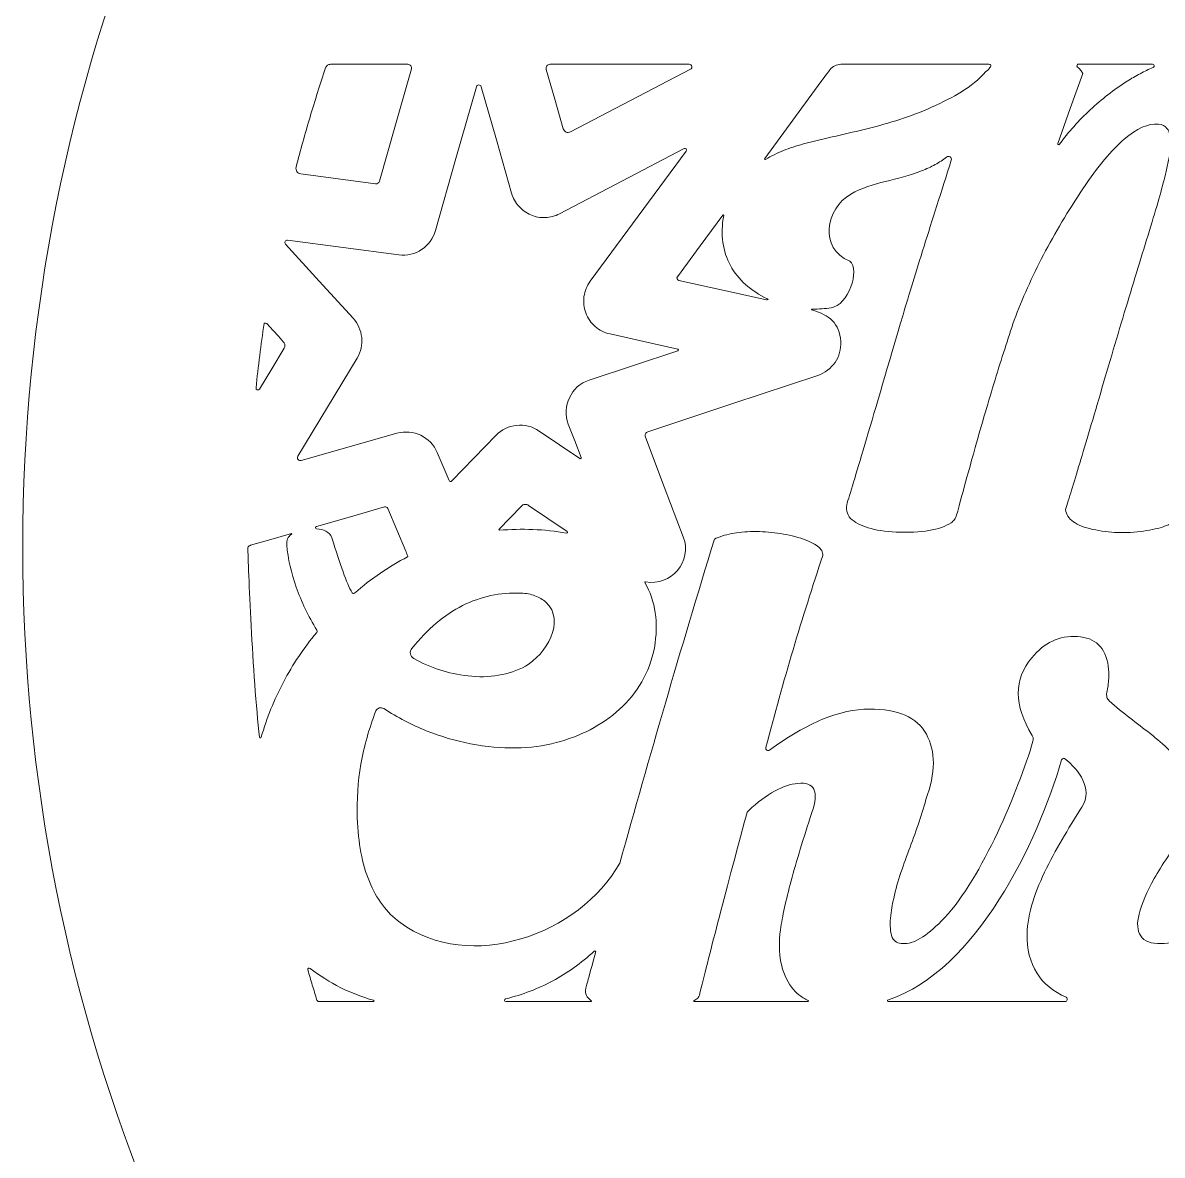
# Model space of a CAD drawing. Header units: inches. Extents: x -5.6 to 2.8, y 2.8 to 12.8.
# Drawn here: x -5.607 to -2.852, y 5.516 to 8.255 of the extents above; entities that cross this region are included whole.
import ezdxf

# ---------------------------------------------------------------- set-up
doc = ezdxf.new("R2010")
doc.units = ezdxf.units.IN
doc.header["$MEASUREMENT"] = 0
doc.layers.add('_U+0421_U+043B_U+043E_U+0439 1', color=7, linetype='Continuous')

# ---------------------------------------------------------------- blocks, each defined once
blk = doc.blocks.new('block 2')
at = {"layer": '_U+0421_U+043B_U+043E_U+0439 1', "lineweight": 0}
for points, knots in [([(1.5941, 9.964), (1.2968, 10.2604), (0.9631, 10.5072), (0.6029, 10.7002), (0.2427, 10.8931), (-0.1439, 11.0322), (-0.547, 11.1131), (-0.5532, 11.1144), (-0.5585, 11.1177), (-0.5623, 11.1223), (-0.5661, 11.1269), (-0.5683, 11.1327), (-0.5683, 11.1391), (-0.5683, 11.1391), (-0.5683, 11.3098), (-0.5683, 11.3098), (-0.5683, 11.3098), (-0.5683, 11.4805), (-0.5683, 11.4805), (-0.5683, 11.5174), (-0.5844, 11.5516), (-0.612, 11.5801), (-0.6396, 11.6087), (-0.6785, 11.6314), (-0.7243, 11.6454), (-0.7317, 11.6476), (-0.7372, 11.653), (-0.74, 11.6594), (-0.7428, 11.6658), (-0.7428, 11.6734), (-0.739, 11.6801), (-0.7097, 11.7331), (-0.6868, 11.79), (-0.6713, 11.8499), (-0.6557, 11.9098), (-0.6474, 11.9726), (-0.6474, 12.0374), (-0.6474, 12.1394), (-0.668, 12.2368), (-0.7054, 12.3255), (-0.7428, 12.4141), (-0.797, 12.4939), (-0.8641, 12.5608), (-0.9316, 12.6276), (-1.0116, 12.6818), (-1.1004, 12.7194), (-1.1892, 12.7569), (-1.2868, 12.7778), (-1.3892, 12.7778), (-1.4916, 12.7778), (-1.5891, 12.7569), (-1.6779, 12.7194), (-1.7667, 12.6818), (-1.8467, 12.6276), (-1.9142, 12.5608), (-1.9811, 12.4939), (-2.0353, 12.4141), (-2.0727, 12.3255), (-2.1102, 12.2368), (-2.1309, 12.1394), (-2.1309, 12.0374), (-2.1309, 11.9718), (-2.1224, 11.9082), (-2.1064, 11.8476), (-2.0904, 11.787), (-2.0668, 11.7295), (-2.0366, 11.676), (-2.0334, 11.6704), (-2.0332, 11.664), (-2.0353, 11.6586), (-2.0375, 11.6532), (-2.042, 11.6488), (-2.0483, 11.647), (-2.0956, 11.6334), (-2.1361, 11.6106), (-2.1647, 11.5818), (-2.1933, 11.553), (-2.21, 11.5181), (-2.21, 11.4805), (-2.21, 11.4805), (-2.21, 11.3092), (-2.21, 11.3092), (-2.21, 11.3092), (-2.21, 11.138), (-2.21, 11.138), (-2.21, 11.132), (-2.2121, 11.1264), (-2.2157, 11.122), (-2.2193, 11.1177), (-2.2244, 11.1145), (-2.2303, 11.1133), (-2.6333, 11.0322), (-3.02, 10.8931), (-3.3802, 10.7002), (-3.7404, 10.5073), (-4.0742, 10.2605), (-4.3713, 9.964), (-4.7698, 9.5665), (-5.0788, 9.1033), (-5.2881, 8.5991), (-5.4975, 8.0948), (-5.6072, 7.5494), (-5.6072, 6.9873), (-5.6072, 6.425), (-5.4975, 5.8796), (-5.2881, 5.3754), (-5.0788, 4.8712), (-4.7698, 4.4082), (-4.3713, 4.0107), (-3.9731, 3.6131), (-3.5092, 3.3049), (-3.0039, 3.0961), (-2.4987, 2.8872), (-1.9521, 2.7778), (-1.3886, 2.7778), (-0.8251, 2.7778), (-0.2787, 2.8872), (0.2265, 3.0961), (0.7316, 3.3049), (1.1956, 3.6131), (1.5941, 4.0107), (1.9923, 4.4082), (2.3012, 4.8712), (2.5104, 5.3754), (2.7197, 5.8796), (2.8294, 6.425), (2.8294, 6.9873), (2.8294, 7.5494), (2.7197, 8.0948), (2.5104, 8.5991), (2.3012, 9.1033), (1.9923, 9.5665), (1.5941, 9.964), (1.5941, 9.964), (1.5941, 9.964), (1.5941, 9.964), (1.5941, 9.964), (1.5941, 9.964), (1.5941, 9.964)], [0, 0, 0, 0, 1, 1, 1, 2, 2, 2, 3, 3, 3, 4, 4, 4, 5, 5, 5, 6, 6, 6, 7, 7, 7, 8, 8, 8, 9, 9, 9, 10, 10, 10, 11, 11, 11, 12, 12, 12, 13, 13, 13, 14, 14, 14, 15, 15, 15, 16, 16, 16, 17, 17, 17, 18, 18, 18, 19, 19, 19, 20, 20, 20, 21, 21, 21, 22, 22, 22, 23, 23, 23, 24, 24, 24, 25, 25, 25, 26, 26, 26, 27, 27, 27, 28, 28, 28, 29, 29, 29, 30, 30, 30, 31, 31, 31, 32, 32, 32, 33, 33, 33, 34, 34, 34, 35, 35, 35, 36, 36, 36, 37, 37, 37, 38, 38, 38, 39, 39, 39, 40, 40, 40, 41, 41, 41, 42, 42, 42, 43, 43, 43, 44, 44, 44, 45, 45, 45, 46, 46, 46, 46]), ([(-4.6675, 8.1439), (-4.6675, 8.1439), (-4.7061, 8.008), (-4.7061, 8.008), (-4.7061, 8.008), (-4.7447, 7.8722), (-4.7447, 7.8722), (-4.7453, 7.87), (-4.7466, 7.8682), (-4.7484, 7.8671), (-4.7502, 7.8659), (-4.7523, 7.8654), (-4.7546, 7.8657), (-4.7546, 7.8657), (-4.8448, 7.8777), (-4.8448, 7.8777), (-4.8448, 7.8777), (-4.9351, 7.8897), (-4.9351, 7.8897), (-4.939, 7.8902), (-4.9423, 7.8925), (-4.9444, 7.8955), (-4.9464, 7.8985), (-4.9472, 7.9024), (-4.9462, 7.9063), (-4.9357, 7.9467), (-4.9245, 7.987), (-4.9126, 8.0271), (-4.9007, 8.0671), (-4.8881, 8.1068), (-4.8749, 8.1461), (-4.874, 8.1487), (-4.8724, 8.1509), (-4.8703, 8.1524), (-4.8682, 8.1539), (-4.8656, 8.1547), (-4.8629, 8.1547), (-4.8629, 8.1547), (-4.7693, 8.1547), (-4.7693, 8.1547), (-4.7693, 8.1547), (-4.6757, 8.1547), (-4.6757, 8.1547), (-4.6729, 8.1547), (-4.6704, 8.1534), (-4.6689, 8.1514), (-4.6674, 8.1493), (-4.6667, 8.1466), (-4.6675, 8.1439)], [0, 0, 0, 0, 1, 1, 1, 2, 2, 2, 3, 3, 3, 4, 4, 4, 5, 5, 5, 6, 6, 6, 7, 7, 7, 8, 8, 8, 9, 9, 9, 10, 10, 10, 11, 11, 11, 12, 12, 12, 13, 13, 13, 14, 14, 14, 15, 15, 15, 16, 16, 16, 16]), ([(-3.9925, 8.1426), (-3.9925, 8.1426), (-4.1375, 8.067), (-4.1375, 8.067), (-4.1375, 8.067), (-4.2825, 7.9913), (-4.2825, 7.9913), (-4.286, 7.9895), (-4.2899, 7.9895), (-4.2931, 7.9909), (-4.2964, 7.9923), (-4.2991, 7.9951), (-4.3002, 7.9989), (-4.3002, 7.9989), (-4.3207, 8.0706), (-4.3207, 8.0706), (-4.3207, 8.0706), (-4.3412, 8.1424), (-4.3412, 8.1424), (-4.3421, 8.1455), (-4.3414, 8.1486), (-4.3397, 8.1509), (-4.3379, 8.1532), (-4.3351, 8.1547), (-4.3319, 8.1547), (-4.3319, 8.1547), (-4.1637, 8.1547), (-4.1637, 8.1547), (-4.1637, 8.1547), (-3.9955, 8.1547), (-3.9955, 8.1547), (-3.9921, 8.1547), (-3.9899, 8.1525), (-3.9893, 8.1498), (-3.9886, 8.1472), (-3.9895, 8.1442), (-3.9925, 8.1426)], [0, 0, 0, 0, 1, 1, 1, 2, 2, 2, 3, 3, 3, 4, 4, 4, 5, 5, 5, 6, 6, 6, 7, 7, 7, 8, 8, 8, 9, 9, 9, 10, 10, 10, 11, 11, 11, 12, 12, 12, 12]), ([(-3.2671, 8.1489), (-3.2688, 8.1458), (-3.2709, 8.1433), (-3.2728, 8.1414), (-3.2748, 8.1395), (-3.2767, 8.1381), (-3.2779, 8.1371), (-3.2958, 8.1173), (-3.3152, 8.102), (-3.3369, 8.0885), (-3.3585, 8.075), (-3.3825, 8.0633), (-3.4096, 8.0508), (-3.4613, 8.0275), (-3.5119, 8.0124), (-3.5629, 7.9995), (-3.614, 7.9867), (-3.6656, 7.9761), (-3.7195, 7.9621), (-3.7365, 7.9576), (-3.7526, 7.9523), (-3.7678, 7.9461), (-3.7831, 7.9399), (-3.7974, 7.9329), (-3.8109, 7.9249), (-3.8117, 7.9245), (-3.8125, 7.9247), (-3.8129, 7.9252), (-3.8133, 7.9257), (-3.8135, 7.9265), (-3.813, 7.9272), (-3.813, 7.9272), (-3.7451, 8.0196), (-3.7451, 8.0196), (-3.7451, 8.0196), (-3.6772, 8.112), (-3.6772, 8.112), (-3.6767, 8.1129), (-3.6735, 8.1172), (-3.6693, 8.1229), (-3.6651, 8.1285), (-3.6599, 8.1354), (-3.6554, 8.1413), (-3.6522, 8.1456), (-3.6481, 8.1489), (-3.6435, 8.1512), (-3.6389, 8.1535), (-3.6338, 8.1547), (-3.6285, 8.1547), (-3.6285, 8.1547), (-3.4506, 8.1547), (-3.4506, 8.1547), (-3.4506, 8.1547), (-3.2727, 8.1547), (-3.2727, 8.1547), (-3.2727, 8.1547), (-3.2703, 8.1551), (-3.2684, 8.1546), (-3.2665, 8.1541), (-3.2651, 8.1526), (-3.2671, 8.1489)], [0, 0, 0, 0, 1, 1, 1, 2, 2, 2, 3, 3, 3, 4, 4, 4, 5, 5, 5, 6, 6, 6, 7, 7, 7, 8, 8, 8, 9, 9, 9, 10, 10, 10, 11, 11, 11, 12, 12, 12, 13, 13, 13, 14, 14, 14, 15, 15, 15, 16, 16, 16, 17, 17, 17, 18, 18, 18, 19, 19, 19, 20, 20, 20, 20]), ([(-3.056, 8.1547), (-3.056, 8.1547), (-2.9654, 8.1547), (-2.9654, 8.1547), (-2.9654, 8.1547), (-2.8748, 8.1547), (-2.8748, 8.1547), (-2.8727, 8.1547), (-2.8713, 8.1533), (-2.871, 8.1516), (-2.8707, 8.15), (-2.8714, 8.1481), (-2.8734, 8.1473), (-2.884, 8.1427), (-2.8946, 8.1377), (-2.9051, 8.1321), (-2.9156, 8.1264), (-2.9261, 8.1203), (-2.9366, 8.1136), (-2.9687, 8.0932), (-2.9985, 8.0702), (-3.0258, 8.0447), (-3.0531, 8.0192), (-3.0781, 7.9913), (-3.1006, 7.961), (-3.1013, 7.96), (-3.1024, 7.9599), (-3.1032, 7.9604), (-3.104, 7.9608), (-3.1046, 7.9617), (-3.1042, 7.9629), (-3.1042, 7.9629), (-3.074, 8.0477), (-3.074, 8.0477), (-3.074, 8.0477), (-3.0439, 8.1325), (-3.0439, 8.1325), (-3.0451, 8.1355), (-3.0468, 8.1383), (-3.0489, 8.1408), (-3.051, 8.1434), (-3.0536, 8.1458), (-3.0567, 8.148), (-3.0583, 8.1492), (-3.0582, 8.1509), (-3.0576, 8.1523), (-3.057, 8.1536), (-3.056, 8.1547), (-3.056, 8.1547)], [0, 0, 0, 0, 1, 1, 1, 2, 2, 2, 3, 3, 3, 4, 4, 4, 5, 5, 5, 6, 6, 6, 7, 7, 7, 8, 8, 8, 9, 9, 9, 10, 10, 10, 11, 11, 11, 12, 12, 12, 13, 13, 13, 14, 14, 14, 15, 15, 15, 16, 16, 16, 16]), ([(-4.8086, 7.541), (-4.8086, 7.541), (-4.8902, 7.6304), (-4.8902, 7.6304), (-4.8902, 7.6304), (-4.9718, 7.7198), (-4.9718, 7.7198), (-4.9736, 7.7218), (-4.9737, 7.7244), (-4.9726, 7.7264), (-4.9716, 7.7284), (-4.9694, 7.7298), (-4.9667, 7.7294), (-4.9667, 7.7294), (-4.8324, 7.7118), (-4.8324, 7.7118), (-4.8324, 7.7118), (-4.698, 7.6942), (-4.698, 7.6942), (-4.678, 7.6915), (-4.6585, 7.6963), (-4.6426, 7.7067), (-4.6268, 7.7172), (-4.6146, 7.7331), (-4.6092, 7.7526), (-4.6092, 7.7526), (-4.5597, 7.9266), (-4.5597, 7.9266), (-4.5597, 7.9266), (-4.5101, 8.1006), (-4.5101, 8.1006), (-4.5094, 8.1034), (-4.507, 8.1048), (-4.5046, 8.1048), (-4.5022, 8.1048), (-4.4998, 8.1034), (-4.499, 8.1006), (-4.499, 8.1006), (-4.462, 7.9718), (-4.462, 7.9718), (-4.462, 7.9718), (-4.425, 7.843), (-4.425, 7.843), (-4.4217, 7.8311), (-4.4158, 7.8204), (-4.4078, 7.8115), (-4.3999, 7.8025), (-4.39, 7.7954), (-4.3789, 7.7905), (-4.3675, 7.7856), (-4.3555, 7.7835), (-4.3436, 7.7839), (-4.3316, 7.7844), (-4.3199, 7.7875), (-4.309, 7.7932), (-4.309, 7.7932), (-4.1585, 7.8721), (-4.1585, 7.8721), (-4.1585, 7.8721), (-4.0079, 7.951), (-4.0079, 7.951), (-4.006, 7.9521), (-4.004, 7.9514), (-4.0029, 7.9501), (-4.0017, 7.9487), (-4.0014, 7.9467), (-4.0027, 7.945), (-4.0027, 7.945), (-4.1187, 7.7876), (-4.1187, 7.7876), (-4.1187, 7.7876), (-4.2348, 7.6303), (-4.2348, 7.6303), (-4.2429, 7.6192), (-4.2481, 7.6065), (-4.25, 7.5933), (-4.2519, 7.5801), (-4.2505, 7.5664), (-4.2456, 7.5534), (-4.2407, 7.5405), (-4.2328, 7.5292), (-4.2227, 7.5205), (-4.2126, 7.5118), (-4.2004, 7.5055), (-4.1871, 7.5026), (-4.1871, 7.5026), (-4.1052, 7.4842), (-4.1052, 7.4842), (-4.1052, 7.4842), (-4.0233, 7.4658), (-4.0233, 7.4658), (-4.0222, 7.4656), (-4.0217, 7.4647), (-4.0217, 7.4639), (-4.0216, 7.463), (-4.0221, 7.4621), (-4.0231, 7.4618), (-4.0231, 7.4618), (-4.1303, 7.4264), (-4.1303, 7.4264), (-4.1303, 7.4264), (-4.2375, 7.3911), (-4.2375, 7.3911), (-4.2594, 7.3838), (-4.2761, 7.3679), (-4.2852, 7.3485), (-4.2944, 7.3291), (-4.296, 7.3061), (-4.2879, 7.2845), (-4.2879, 7.2845), (-4.2725, 7.244), (-4.2725, 7.244), (-4.2725, 7.244), (-4.2572, 7.2036), (-4.2572, 7.2036), (-4.2568, 7.2026), (-4.2572, 7.2017), (-4.2579, 7.2012), (-4.2585, 7.2006), (-4.2595, 7.2005), (-4.2604, 7.2011), (-4.2604, 7.2011), (-4.3093, 7.2344), (-4.3093, 7.2344), (-4.3093, 7.2344), (-4.3583, 7.2677), (-4.3583, 7.2677), (-4.3748, 7.2791), (-4.3942, 7.2835), (-4.4128, 7.2816), (-4.4315, 7.2797), (-4.4493, 7.2715), (-4.4629, 7.2574), (-4.4629, 7.2574), (-4.5163, 7.2022), (-4.5163, 7.2022), (-4.5163, 7.2022), (-4.5697, 7.147), (-4.5697, 7.147), (-4.5707, 7.146), (-4.5721, 7.1456), (-4.5734, 7.1459), (-4.5746, 7.1461), (-4.5758, 7.1469), (-4.5763, 7.1483), (-4.5763, 7.1483), (-4.5906, 7.182), (-4.5906, 7.182), (-4.5906, 7.182), (-4.6048, 7.2157), (-4.6048, 7.2157), (-4.6127, 7.2347), (-4.6272, 7.2491), (-4.6447, 7.2575), (-4.6621, 7.2658), (-4.6826, 7.268), (-4.7024, 7.2623), (-4.7024, 7.2623), (-4.818, 7.2294), (-4.818, 7.2294), (-4.818, 7.2294), (-4.9336, 7.1965), (-4.9336, 7.1965), (-4.9368, 7.1956), (-4.9398, 7.1969), (-4.9415, 7.1991), (-4.9432, 7.2013), (-4.9437, 7.2045), (-4.9419, 7.2074), (-4.9419, 7.2074), (-4.8704, 7.3257), (-4.8704, 7.3257), (-4.8704, 7.3257), (-4.7988, 7.4441), (-4.7988, 7.4441), (-4.7896, 7.4595), (-4.7859, 7.4771), (-4.7876, 7.4942), (-4.7893, 7.5112), (-4.7964, 7.5277), (-4.8086, 7.541), (-4.8086, 7.541), (-4.8086, 7.541), (-4.8086, 7.541), (-4.8086, 7.541), (-4.8086, 7.541), (-4.8086, 7.541)], [0, 0, 0, 0, 1, 1, 1, 2, 2, 2, 3, 3, 3, 4, 4, 4, 5, 5, 5, 6, 6, 6, 7, 7, 7, 8, 8, 8, 9, 9, 9, 10, 10, 10, 11, 11, 11, 12, 12, 12, 13, 13, 13, 14, 14, 14, 15, 15, 15, 16, 16, 16, 17, 17, 17, 18, 18, 18, 19, 19, 19, 20, 20, 20, 21, 21, 21, 22, 22, 22, 23, 23, 23, 24, 24, 24, 25, 25, 25, 26, 26, 26, 27, 27, 27, 28, 28, 28, 29, 29, 29, 30, 30, 30, 31, 31, 31, 32, 32, 32, 33, 33, 33, 34, 34, 34, 35, 35, 35, 36, 36, 36, 37, 37, 37, 38, 38, 38, 39, 39, 39, 40, 40, 40, 41, 41, 41, 42, 42, 42, 43, 43, 43, 44, 44, 44, 45, 45, 45, 46, 46, 46, 47, 47, 47, 48, 48, 48, 49, 49, 49, 50, 50, 50, 51, 51, 51, 52, 52, 52, 53, 53, 53, 54, 54, 54, 55, 55, 55, 56, 56, 56, 57, 57, 57, 58, 58, 58, 59, 59, 59, 60, 60, 60, 61, 61, 61, 62, 62, 62, 62]), ([(-4.5247, 6.5116), (-4.4859, 6.5043), (-4.4493, 6.5009), (-4.4148, 6.5014), (-4.3803, 6.5019), (-4.3478, 6.5062), (-4.3171, 6.5143), (-4.2603, 6.5289), (-4.2065, 6.5563), (-4.1641, 6.595), (-4.1218, 6.6337), (-4.0909, 6.6837), (-4.0798, 6.7438), (-4.0745, 6.774), (-4.0739, 6.8023), (-4.0777, 6.8285), (-4.0816, 6.8548), (-4.09, 6.879), (-4.1026, 6.9012), (-4.1029, 6.9018), (-4.1028, 6.9024), (-4.1025, 6.9028), (-4.1022, 6.9032), (-4.1017, 6.9034), (-4.101, 6.9033), (-4.07, 6.8974), (-4.0415, 6.9096), (-4.0236, 6.9308), (-4.0057, 6.952), (-3.9985, 6.9822), (-4.0099, 7.0122), (-4.0099, 7.0122), (-4.0558, 7.1327), (-4.0558, 7.1327), (-4.0558, 7.1327), (-4.1016, 7.2531), (-4.1016, 7.2531), (-4.1026, 7.2558), (-4.1024, 7.2586), (-4.1013, 7.2609), (-4.1002, 7.2633), (-4.0981, 7.2652), (-4.0955, 7.2661), (-4.0955, 7.2661), (-3.8901, 7.3343), (-3.8901, 7.3343), (-3.8901, 7.3343), (-3.6848, 7.4024), (-3.6848, 7.4024), (-3.6672, 7.4081), (-3.6527, 7.4194), (-3.6429, 7.4338), (-3.6331, 7.4482), (-3.6279, 7.4658), (-3.629, 7.4842), (-3.63, 7.5064), (-3.6376, 7.5228), (-3.6495, 7.5349), (-3.6615, 7.547), (-3.6779, 7.5548), (-3.6966, 7.56), (-3.6984, 7.5605), (-3.6994, 7.5611), (-3.6995, 7.5616), (-3.6996, 7.5621), (-3.6988, 7.5625), (-3.697, 7.5625), (-3.6897, 7.5626), (-3.6824, 7.5629), (-3.6749, 7.5634), (-3.6675, 7.564), (-3.66, 7.5648), (-3.6523, 7.5659), (-3.632, 7.5686), (-3.6143, 7.5915), (-3.6049, 7.6164), (-3.5954, 7.6413), (-3.5944, 7.6682), (-3.6074, 7.679), (-3.6453, 7.6939), (-3.6598, 7.7256), (-3.6572, 7.7579), (-3.6546, 7.7902), (-3.635, 7.8232), (-3.6047, 7.8408), (-3.5781, 7.8563), (-3.5499, 7.8642), (-3.5211, 7.8714), (-3.4922, 7.8786), (-3.4627, 7.8849), (-3.4334, 7.8971), (-3.4216, 7.9016), (-3.4108, 7.9066), (-3.4008, 7.9121), (-3.3908, 7.9177), (-3.3816, 7.9238), (-3.3734, 7.9304), (-3.3705, 7.9327), (-3.3671, 7.9325), (-3.3646, 7.9308), (-3.3622, 7.9292), (-3.3607, 7.9261), (-3.3618, 7.9226), (-3.3861, 7.8463), (-3.4081, 7.7771), (-3.4276, 7.7149), (-3.4471, 7.6526), (-3.4641, 7.5974), (-3.4784, 7.5491), (-3.5149, 7.4249), (-3.5444, 7.3248), (-3.5669, 7.2489), (-3.5893, 7.173), (-3.6048, 7.1214), (-3.6133, 7.0943), (-3.6154, 7.0878), (-3.6158, 7.0808), (-3.6145, 7.0742), (-3.6131, 7.0677), (-3.6101, 7.0615), (-3.6052, 7.0567), (-3.5953, 7.0468), (-3.5812, 7.0392), (-3.5628, 7.0337), (-3.5444, 7.0282), (-3.5217, 7.0248), (-3.4947, 7.0236), (-3.4642, 7.0222), (-3.4378, 7.0233), (-3.4157, 7.0271), (-3.3936, 7.0308), (-3.3758, 7.0371), (-3.3623, 7.046), (-3.359, 7.0482), (-3.3562, 7.0509), (-3.3539, 7.0541), (-3.3517, 7.0573), (-3.35, 7.0609), (-3.3489, 7.0648), (-3.346, 7.0755), (-3.3408, 7.0945), (-3.3333, 7.1218), (-3.3257, 7.1491), (-3.3159, 7.1845), (-3.3039, 7.2282), (-3.2877, 7.2858), (-3.2717, 7.3402), (-3.256, 7.3914), (-3.2403, 7.4426), (-3.2248, 7.4907), (-3.2097, 7.5356), (-3.1902, 7.5878), (-3.1666, 7.6406), (-3.1389, 7.6937), (-3.1112, 7.7468), (-3.0794, 7.8002), (-3.0433, 7.8538), (-3.0073, 7.9077), (-2.974, 7.9476), (-2.9435, 7.9736), (-2.913, 7.9997), (-2.8854, 8.0119), (-2.8607, 8.0102), (-2.8515, 8.0097), (-2.8443, 8.0059), (-2.8393, 7.9988), (-2.8343, 7.9917), (-2.8315, 7.9813), (-2.8309, 7.9675), (-2.8304, 7.9534), (-2.8342, 7.9293), (-2.8422, 7.8953), (-2.8503, 7.8613), (-2.8626, 7.8173), (-2.8792, 7.7634), (-2.8973, 7.7053), (-2.9163, 7.6434), (-2.936, 7.5781), (-2.9557, 7.5127), (-2.9761, 7.4438), (-2.9973, 7.3716), (-3.0184, 7.2993), (-3.0364, 7.2389), (-3.0512, 7.19), (-3.0659, 7.141), (-3.0775, 7.1037), (-3.0856, 7.0777), (-3.084, 7.0661), (-3.0776, 7.0563), (-3.0666, 7.0484), (-3.0557, 7.0405), (-3.0401, 7.0344), (-3.02, 7.0301), (-3, 7.0258), (-2.9797, 7.0232), (-2.9591, 7.0224), (-2.9386, 7.0217), (-2.9179, 7.0228), (-2.897, 7.0258), (-2.8762, 7.0287), (-2.8591, 7.0327), (-2.8459, 7.0375), (-2.8327, 7.0423), (-2.8234, 7.048), (-2.8179, 7.0544), (-2.8017, 7.0918), (-2.7858, 7.1469), (-2.7709, 7.203), (-2.756, 7.2592), (-2.7421, 7.3164), (-2.7296, 7.3581), (-2.715, 7.407), (-2.6987, 7.459), (-2.681, 7.5139), (-2.6632, 7.5687), (-2.644, 7.6265), (-2.6234, 7.6871), (-2.6072, 7.7285), (-2.5877, 7.7678), (-2.5648, 7.805), (-2.5419, 7.8422), (-2.5156, 7.8774), (-2.4858, 7.9106), (-2.4563, 7.9439), (-2.4288, 7.9688), (-2.4032, 7.9854), (-2.3777, 8.002), (-2.3541, 8.0102), (-2.3325, 8.0102), (-2.3246, 8.0102), (-2.3181, 8.009), (-2.3129, 8.0066), (-2.3077, 8.0041), (-2.3037, 8.0005), (-2.301, 7.9956), (-2.2905, 7.9767), (-2.3006, 7.9289), (-2.3151, 7.8807), (-2.3296, 7.8326), (-2.3484, 7.784), (-2.3552, 7.7634), (-2.3837, 7.6712), (-2.4108, 7.582), (-2.4334, 7.4917), (-2.456, 7.4015), (-2.4741, 7.3102), (-2.4847, 7.2136), (-2.4899, 7.1708), (-2.4905, 7.1056), (-2.4808, 7.0434), (-2.471, 6.9811), (-2.4509, 6.9218), (-2.4143, 6.891), (-2.4038, 6.8821), (-2.3931, 6.8743), (-2.3818, 6.8679), (-2.3705, 6.8615), (-2.3586, 6.8564), (-2.3457, 6.8529), (-2.343, 6.8522), (-2.3415, 6.8501), (-2.3412, 6.8478), (-2.341, 6.8455), (-2.342, 6.8431), (-2.3444, 6.8417), (-2.349, 6.8392), (-2.3536, 6.8364), (-2.3579, 6.8334), (-2.3623, 6.8303), (-2.3664, 6.827), (-2.3704, 6.8233), (-2.3856, 6.8104), (-2.398, 6.7956), (-2.4078, 6.779), (-2.4175, 6.7625), (-2.4246, 6.7441), (-2.4289, 6.7238), (-2.4327, 6.7056), (-2.4327, 6.6885), (-2.429, 6.6724), (-2.4253, 6.6564), (-2.4178, 6.6415), (-2.4067, 6.628), (-2.4032, 6.6238), (-2.3995, 6.6199), (-2.3958, 6.6164), (-2.392, 6.6129), (-2.3882, 6.6097), (-2.3841, 6.6068), (-2.3832, 6.6062), (-2.3832, 6.6053), (-2.3837, 6.6047), (-2.3843, 6.604), (-2.3854, 6.6035), (-2.3867, 6.6036), (-2.41, 6.6047), (-2.4297, 6.6041), (-2.446, 6.6015), (-2.4623, 6.599), (-2.475, 6.5946), (-2.4844, 6.5885), (-2.4864, 6.5872), (-2.488, 6.5855), (-2.4893, 6.5835), (-2.4906, 6.5815), (-2.4915, 6.5793), (-2.4922, 6.5771), (-2.5131, 6.5046), (-2.5319, 6.4388), (-2.5486, 6.3798), (-2.5652, 6.3208), (-2.5797, 6.2684), (-2.592, 6.2226), (-2.611, 6.1888), (-2.6311, 6.1597), (-2.6525, 6.1353), (-2.6738, 6.111), (-2.6963, 6.0914), (-2.7199, 6.0765), (-2.7445, 6.061), (-2.7679, 6.0493), (-2.7904, 6.0412), (-2.8128, 6.0332), (-2.8342, 6.0288), (-2.8548, 6.0283), (-2.8789, 6.0272), (-2.895, 6.0341), (-2.9036, 6.0468), (-2.9122, 6.0594), (-2.9133, 6.0778), (-2.9073, 6.0997), (-2.9014, 6.1244), (-2.8892, 6.1531), (-2.8708, 6.1857), (-2.8523, 6.2184), (-2.8277, 6.2551), (-2.7968, 6.2957), (-2.787, 6.3087), (-2.7795, 6.3215), (-2.7741, 6.3342), (-2.7688, 6.3468), (-2.7656, 6.3593), (-2.7648, 6.3714), (-2.764, 6.3836), (-2.7656, 6.3957), (-2.7696, 6.4076), (-2.7736, 6.4195), (-2.78, 6.4312), (-2.7887, 6.4429), (-2.8172, 6.4823), (-2.8484, 6.5103), (-2.8807, 6.536), (-2.9131, 6.5617), (-2.9466, 6.5852), (-2.9799, 6.6155), (-2.9826, 6.618), (-2.9844, 6.6211), (-2.9854, 6.6245), (-2.9864, 6.6279), (-2.9866, 6.6316), (-2.9858, 6.6352), (-2.9831, 6.647), (-2.9815, 6.6584), (-2.9809, 6.6692), (-2.9803, 6.6799), (-2.9807, 6.6901), (-2.9821, 6.6994), (-2.9854, 6.7219), (-2.9932, 6.7391), (-3.0057, 6.751), (-3.0181, 6.7629), (-3.0352, 6.7695), (-3.0569, 6.7709), (-3.0788, 6.7722), (-3.0989, 6.7686), (-3.1172, 6.76), (-3.1354, 6.7514), (-3.152, 6.7378), (-3.1669, 6.7194), (-3.1889, 6.6935), (-3.1999, 6.6647), (-3.1998, 6.6333), (-3.1997, 6.602), (-3.1885, 6.5681), (-3.1663, 6.5319), (-3.165, 6.5298), (-3.1641, 6.5274), (-3.1637, 6.525), (-3.1633, 6.5226), (-3.1634, 6.5201), (-3.1642, 6.5177), (-3.1817, 6.4582), (-3.2126, 6.3757), (-3.2503, 6.2959), (-3.2881, 6.2161), (-3.3328, 6.139), (-3.3782, 6.0905), (-3.3971, 6.0705), (-3.4145, 6.0552), (-3.4304, 6.0448), (-3.4463, 6.0344), (-3.4608, 6.0288), (-3.4741, 6.0283), (-3.4806, 6.0278), (-3.4861, 6.0284), (-3.4908, 6.0303), (-3.4955, 6.0321), (-3.4993, 6.0351), (-3.5022, 6.0391), (-3.5087, 6.0491), (-3.5101, 6.0662), (-3.5092, 6.0835), (-3.5083, 6.1008), (-3.5052, 6.1184), (-3.5028, 6.1295), (-3.4941, 6.1723), (-3.4795, 6.2134), (-3.4644, 6.2542), (-3.4493, 6.295), (-3.4337, 6.3354), (-3.4231, 6.3768), (-3.4112, 6.409), (-3.4053, 6.4383), (-3.4051, 6.4646), (-3.405, 6.4909), (-3.4107, 6.5143), (-3.4221, 6.5349), (-3.4334, 6.5552), (-3.4505, 6.5703), (-3.4735, 6.5804), (-3.4964, 6.5905), (-3.5253, 6.5955), (-3.5602, 6.5955), (-3.5951, 6.5955), (-3.6328, 6.5872), (-3.673, 6.5707), (-3.7132, 6.5542), (-3.756, 6.5294), (-3.8013, 6.4964), (-3.8035, 6.4948), (-3.8061, 6.495), (-3.8079, 6.4962), (-3.8098, 6.4975), (-3.811, 6.4997), (-3.8103, 6.5023), (-3.7894, 6.5824), (-3.7674, 6.6613), (-3.7444, 6.7388), (-3.7213, 6.8162), (-3.6973, 6.8923), (-3.6724, 6.9668), (-3.6718, 6.9749), (-3.676, 6.9825), (-3.685, 6.9894), (-3.6939, 6.9964), (-3.7076, 7.0028), (-3.726, 7.0084), (-3.7444, 7.0141), (-3.7631, 7.0183), (-3.7821, 7.021), (-3.8011, 7.0237), (-3.8203, 7.025), (-3.8398, 7.0247), (-3.8596, 7.0244), (-3.8773, 7.0228), (-3.8931, 7.0197), (-3.9089, 7.0167), (-3.9227, 7.0122), (-3.9346, 7.0063), (-3.9755, 6.8726), (-4.0151, 6.7404), (-4.0532, 6.6098), (-4.0913, 6.4793), (-4.128, 6.3503), (-4.1633, 6.2231), (-4.2118, 6.1365), (-4.3026, 6.0696), (-4.4024, 6.0397), (-4.5022, 6.0099), (-4.6108, 6.0172), (-4.6948, 6.0792), (-4.727, 6.103), (-4.7518, 6.136), (-4.7691, 6.1782), (-4.7864, 6.2203), (-4.7961, 6.2716), (-4.7983, 6.3319), (-4.7998, 6.3757), (-4.7969, 6.4192), (-4.7894, 6.4623), (-4.7819, 6.5054), (-4.7698, 6.5482), (-4.7532, 6.5908), (-4.7517, 6.5945), (-4.7487, 6.5971), (-4.7452, 6.5982), (-4.7417, 6.5992), (-4.7377, 6.5988), (-4.7343, 6.5967), (-4.7006, 6.575), (-4.6662, 6.5572), (-4.6313, 6.5431), (-4.5963, 6.5289), (-4.5608, 6.5185), (-4.5247, 6.5116), (-4.5247, 6.5116), (-4.5247, 6.5116), (-4.5247, 6.5116), (-4.5247, 6.5116), (-4.5247, 6.5116), (-4.5247, 6.5116)], [0, 0, 0, 0, 1, 1, 1, 2, 2, 2, 3, 3, 3, 4, 4, 4, 5, 5, 5, 6, 6, 6, 7, 7, 7, 8, 8, 8, 9, 9, 9, 10, 10, 10, 11, 11, 11, 12, 12, 12, 13, 13, 13, 14, 14, 14, 15, 15, 15, 16, 16, 16, 17, 17, 17, 18, 18, 18, 19, 19, 19, 20, 20, 20, 21, 21, 21, 22, 22, 22, 23, 23, 23, 24, 24, 24, 25, 25, 25, 26, 26, 26, 27, 27, 27, 28, 28, 28, 29, 29, 29, 30, 30, 30, 31, 31, 31, 32, 32, 32, 33, 33, 33, 34, 34, 34, 35, 35, 35, 36, 36, 36, 37, 37, 37, 38, 38, 38, 39, 39, 39, 40, 40, 40, 41, 41, 41, 42, 42, 42, 43, 43, 43, 44, 44, 44, 45, 45, 45, 46, 46, 46, 47, 47, 47, 48, 48, 48, 49, 49, 49, 50, 50, 50, 51, 51, 51, 52, 52, 52, 53, 53, 53, 54, 54, 54, 55, 55, 55, 56, 56, 56, 57, 57, 57, 58, 58, 58, 59, 59, 59, 60, 60, 60, 61, 61, 61, 62, 62, 62, 63, 63, 63, 64, 64, 64, 65, 65, 65, 66, 66, 66, 67, 67, 67, 68, 68, 68, 69, 69, 69, 70, 70, 70, 71, 71, 71, 72, 72, 72, 73, 73, 73, 74, 74, 74, 75, 75, 75, 76, 76, 76, 77, 77, 77, 78, 78, 78, 79, 79, 79, 80, 80, 80, 81, 81, 81, 82, 82, 82, 83, 83, 83, 84, 84, 84, 85, 85, 85, 86, 86, 86, 87, 87, 87, 88, 88, 88, 89, 89, 89, 90, 90, 90, 91, 91, 91, 92, 92, 92, 93, 93, 93, 94, 94, 94, 95, 95, 95, 96, 96, 96, 97, 97, 97, 98, 98, 98, 99, 99, 99, 100, 100, 100, 101, 101, 101, 102, 102, 102, 103, 103, 103, 104, 104, 104, 105, 105, 105, 106, 106, 106, 107, 107, 107, 108, 108, 108, 109, 109, 109, 110, 110, 110, 111, 111, 111, 112, 112, 112, 113, 113, 113, 114, 114, 114, 115, 115, 115, 116, 116, 116, 117, 117, 117, 118, 118, 118, 119, 119, 119, 120, 120, 120, 121, 121, 121, 122, 122, 122, 123, 123, 123, 124, 124, 124, 125, 125, 125, 126, 126, 126, 127, 127, 127, 128, 128, 128, 129, 129, 129, 130, 130, 130, 131, 131, 131, 132, 132, 132, 133, 133, 133, 134, 134, 134, 135, 135, 135, 136, 136, 136, 137, 137, 137, 138, 138, 138, 139, 139, 139, 140, 140, 140, 141, 141, 141, 142, 142, 142, 143, 143, 143, 144, 144, 144, 145, 145, 145, 146, 146, 146, 147, 147, 147, 148, 148, 148, 149, 149, 149, 150, 150, 150, 151, 151, 151, 152, 152, 152, 153, 153, 153, 154, 154, 154, 155, 155, 155, 156, 156, 156, 157, 157, 157, 158, 158, 158, 159, 159, 159, 160, 160, 160, 161, 161, 161, 162, 162, 162, 163, 163, 163, 164, 164, 164, 165, 165, 165, 166, 166, 166, 167, 167, 167, 168, 168, 168, 169, 169, 169, 170, 170, 170, 170]), ([(-3.8083, 7.5852), (-3.8083, 7.5852), (-3.9146, 7.6087), (-3.9146, 7.6087), (-3.9146, 7.6087), (-4.0209, 7.6322), (-4.0209, 7.6322), (-4.0229, 7.6326), (-4.0243, 7.634), (-4.025, 7.6358), (-4.0256, 7.6375), (-4.0255, 7.6395), (-4.0242, 7.6411), (-4.0242, 7.6411), (-3.9691, 7.7156), (-3.9691, 7.7156), (-3.9691, 7.7156), (-3.914, 7.7901), (-3.914, 7.7901), (-3.9137, 7.7906), (-3.9132, 7.7907), (-3.9128, 7.7905), (-3.9124, 7.7903), (-3.9121, 7.7898), (-3.9122, 7.7893), (-3.9207, 7.7428), (-3.9144, 7.702), (-3.8958, 7.668), (-3.8773, 7.634), (-3.8466, 7.6067), (-3.8061, 7.5874), (-3.8042, 7.5865), (-3.8047, 7.586), (-3.8057, 7.5856), (-3.8068, 7.5853), (-3.8083, 7.5852), (-3.8083, 7.5852)], [0, 0, 0, 0, 1, 1, 1, 2, 2, 2, 3, 3, 3, 4, 4, 4, 5, 5, 5, 6, 6, 6, 7, 7, 7, 8, 8, 8, 9, 9, 9, 10, 10, 10, 11, 11, 11, 12, 12, 12, 12]), ([(-5.0021, 7.5113), (-5.0021, 7.5113), (-4.9892, 7.4972), (-4.9892, 7.4972), (-4.9892, 7.4972), (-4.9764, 7.4831), (-4.9764, 7.4831), (-4.9745, 7.481), (-4.9734, 7.4784), (-4.9732, 7.4757), (-4.9729, 7.4731), (-4.9735, 7.4703), (-4.9749, 7.4679), (-4.9749, 7.4679), (-5.0047, 7.4185), (-5.0047, 7.4185), (-5.0047, 7.4185), (-5.0344, 7.3691), (-5.0344, 7.3691), (-5.0357, 7.367), (-5.0381, 7.3665), (-5.04, 7.3671), (-5.0419, 7.3678), (-5.0435, 7.3696), (-5.0432, 7.3721), (-5.0405, 7.3983), (-5.0376, 7.4243), (-5.0343, 7.4502), (-5.031, 7.4761), (-5.0274, 7.502), (-5.0235, 7.5278), (-5.0234, 7.5288), (-5.0218, 7.5288), (-5.0202, 7.5286), (-5.0186, 7.5284), (-5.0171, 7.5279), (-5.0171, 7.5279), (-5.0171, 7.5279), (-5.0096, 7.5196), (-5.0096, 7.5196), (-5.0096, 7.5196), (-5.0021, 7.5113), (-5.0021, 7.5113)], [0, 0, 0, 0, 1, 1, 1, 2, 2, 2, 3, 3, 3, 4, 4, 4, 5, 5, 5, 6, 6, 6, 7, 7, 7, 8, 8, 8, 9, 9, 9, 10, 10, 10, 11, 11, 11, 12, 12, 12, 13, 13, 13, 14, 14, 14, 14]), ([(-4.7322, 7.0843), (-4.7306, 7.0847), (-4.729, 7.0846), (-4.7277, 7.0839), (-4.7263, 7.0833), (-4.7252, 7.0821), (-4.7246, 7.0807), (-4.7246, 7.0807), (-4.7027, 7.0288), (-4.7027, 7.0288), (-4.7027, 7.0288), (-4.6808, 6.977), (-4.6808, 6.977), (-4.6808, 6.977), (-4.68, 6.975), (-4.679, 6.9726), (-4.678, 6.9701), (-4.6768, 6.9673), (-4.676, 6.9656), (-4.6759, 6.9652), (-4.6759, 6.9647), (-4.676, 6.9642), (-4.6762, 6.9638), (-4.6764, 6.9635), (-4.6767, 6.9633), (-4.6991, 6.9518), (-4.7209, 6.9388), (-4.7423, 6.9243), (-4.7637, 6.9097), (-4.7846, 6.8935), (-4.8049, 6.8758), (-4.8059, 6.875), (-4.8071, 6.8746), (-4.8082, 6.8748), (-4.8093, 6.8749), (-4.8103, 6.8755), (-4.8109, 6.8766), (-4.8174, 6.8886), (-4.8247, 6.9056), (-4.8328, 6.9277), (-4.8409, 6.9498), (-4.8498, 6.9771), (-4.8595, 7.0095), (-4.8622, 7.0172), (-4.8674, 7.0223), (-4.874, 7.0257), (-4.8806, 7.029), (-4.8885, 7.0306), (-4.8966, 7.031), (-4.8983, 7.0311), (-4.8993, 7.0324), (-4.8995, 7.0337), (-4.8997, 7.0351), (-4.899, 7.0365), (-4.8973, 7.037), (-4.8973, 7.037), (-4.8147, 7.0606), (-4.8147, 7.0606), (-4.8147, 7.0606), (-4.7322, 7.0843), (-4.7322, 7.0843)], [0, 0, 0, 0, 1, 1, 1, 2, 2, 2, 3, 3, 3, 4, 4, 4, 5, 5, 5, 6, 6, 6, 7, 7, 7, 8, 8, 8, 9, 9, 9, 10, 10, 10, 11, 11, 11, 12, 12, 12, 13, 13, 13, 14, 14, 14, 15, 15, 15, 16, 16, 16, 17, 17, 17, 18, 18, 18, 19, 19, 19, 20, 20, 20, 20]), ([(-4.4557, 7.0298), (-4.4557, 7.0298), (-4.4286, 7.058), (-4.4286, 7.058), (-4.4286, 7.058), (-4.4015, 7.0862), (-4.4015, 7.0862), (-4.3992, 7.0886), (-4.3962, 7.09), (-4.3931, 7.0903), (-4.39, 7.0906), (-4.3867, 7.0899), (-4.384, 7.088), (-4.384, 7.088), (-4.3375, 7.0564), (-4.3375, 7.0564), (-4.3375, 7.0564), (-4.291, 7.0247), (-4.291, 7.0247), (-4.2901, 7.0241), (-4.2899, 7.0231), (-4.2902, 7.0223), (-4.2906, 7.0215), (-4.2914, 7.0209), (-4.2925, 7.0211), (-4.3188, 7.0259), (-4.3461, 7.0287), (-4.3734, 7.0297), (-4.4007, 7.0308), (-4.428, 7.0301), (-4.4544, 7.0277), (-4.455, 7.0277), (-4.4553, 7.0282), (-4.4555, 7.0287), (-4.4557, 7.0292), (-4.4557, 7.0298), (-4.4557, 7.0298)], [0, 0, 0, 0, 1, 1, 1, 2, 2, 2, 3, 3, 3, 4, 4, 4, 5, 5, 5, 6, 6, 6, 7, 7, 7, 8, 8, 8, 9, 9, 9, 10, 10, 10, 11, 11, 11, 12, 12, 12, 12]), ([(-5.0567, 6.9919), (-5.0567, 6.9919), (-5.0072, 7.0058), (-5.0072, 7.0058), (-5.0072, 7.0058), (-4.9576, 7.0197), (-4.9576, 7.0197), (-4.9576, 7.0197), (-4.9571, 7.0196), (-4.9568, 7.0194), (-4.9564, 7.0191), (-4.9563, 7.0188), (-4.9572, 7.0182), (-4.9617, 7.0151), (-4.9648, 7.0114), (-4.9668, 7.0072), (-4.9687, 7.003), (-4.9694, 6.9982), (-4.9689, 6.9927), (-4.9657, 6.9586), (-4.9581, 6.9243), (-4.9459, 6.8899), (-4.9337, 6.8555), (-4.9171, 6.8209), (-4.896, 6.7862), (-4.8954, 6.7853), (-4.8952, 6.7844), (-4.8953, 6.7834), (-4.8953, 6.7824), (-4.8957, 6.7815), (-4.8964, 6.7807), (-4.9277, 6.7431), (-4.9545, 6.703), (-4.9769, 6.6607), (-4.9992, 6.6184), (-5.0171, 6.5739), (-5.0306, 6.5273), (-5.031, 6.5263), (-5.0319, 6.5257), (-5.0328, 6.5257), (-5.0337, 6.5258), (-5.0345, 6.5264), (-5.0346, 6.5275), (-5.0433, 6.6004), (-5.0501, 6.7052), (-5.0549, 6.7966), (-5.0597, 6.8879), (-5.0624, 6.9659), (-5.0631, 6.9854), (-5.0631, 6.9869), (-5.0615, 6.9885), (-5.0599, 6.9898), (-5.0583, 6.991), (-5.0567, 6.9919), (-5.0567, 6.9919)], [0, 0, 0, 0, 1, 1, 1, 2, 2, 2, 3, 3, 3, 4, 4, 4, 5, 5, 5, 6, 6, 6, 7, 7, 7, 8, 8, 8, 9, 9, 9, 10, 10, 10, 11, 11, 11, 12, 12, 12, 13, 13, 13, 14, 14, 14, 15, 15, 15, 16, 16, 16, 17, 17, 17, 18, 18, 18, 18]), ([(-4.4022, 6.8758), (-4.3897, 6.8753), (-4.3785, 6.8731), (-4.3685, 6.8694), (-4.3585, 6.8657), (-4.3497, 6.8604), (-4.3421, 6.8537), (-4.3174, 6.8309), (-4.3177, 6.7991), (-4.3301, 6.7696), (-4.3426, 6.7401), (-4.3673, 6.7129), (-4.3914, 6.6994), (-4.4114, 6.6886), (-4.4332, 6.6811), (-4.4566, 6.6772), (-4.48, 6.6732), (-4.5049, 6.6726), (-4.5312, 6.6756), (-4.5546, 6.6782), (-4.5772, 6.6831), (-4.5989, 6.6901), (-4.6207, 6.6972), (-4.6417, 6.7064), (-4.6619, 6.7179), (-4.6663, 6.7203), (-4.6689, 6.7245), (-4.6698, 6.7291), (-4.6706, 6.7336), (-4.6695, 6.7385), (-4.6664, 6.7423), (-4.6287, 6.789), (-4.5877, 6.8234), (-4.5437, 6.8456), (-4.4996, 6.8678), (-4.4524, 6.8779), (-4.4022, 6.8758), (-4.4022, 6.8758), (-4.4022, 6.8758), (-4.4022, 6.8758), (-4.4022, 6.8758), (-4.4022, 6.8758), (-4.4022, 6.8758)], [0, 0, 0, 0, 1, 1, 1, 2, 2, 2, 3, 3, 3, 4, 4, 4, 5, 5, 5, 6, 6, 6, 7, 7, 7, 8, 8, 8, 9, 9, 9, 10, 10, 10, 11, 11, 11, 12, 12, 12, 13, 13, 13, 14, 14, 14, 14]), ([(-3.0876, 6.476), (-3.0702, 6.4612), (-3.0528, 6.4433), (-3.0433, 6.4234), (-3.0338, 6.4034), (-3.0321, 6.3814), (-3.046, 6.3584), (-3.0715, 6.3173), (-3.1046, 6.2651), (-3.1312, 6.211), (-3.1579, 6.1568), (-3.1782, 6.1008), (-3.1782, 6.0521), (-3.1792, 6.015), (-3.1711, 5.9833), (-3.1551, 5.9576), (-3.1391, 5.9318), (-3.1151, 5.9119), (-3.0843, 5.8983), (-3.0816, 5.8972), (-3.0808, 5.8946), (-3.0813, 5.8924), (-3.0818, 5.8901), (-3.0837, 5.8881), (-3.0866, 5.8881), (-3.0866, 5.8881), (-3.3006, 5.8881), (-3.3006, 5.8881), (-3.3006, 5.8881), (-3.5147, 5.8881), (-3.5147, 5.8881), (-3.5147, 5.8881), (-3.5157, 5.8888), (-3.5161, 5.8897), (-3.5165, 5.8905), (-3.5163, 5.8916), (-3.514, 5.8923), (-3.4075, 5.9275), (-3.3173, 6.0225), (-3.2465, 6.1337), (-3.1756, 6.2449), (-3.1241, 6.3723), (-3.0949, 6.4724), (-3.0945, 6.4737), (-3.0931, 6.475), (-3.0916, 6.4757), (-3.0901, 6.4765), (-3.0884, 6.4767), (-3.0876, 6.476)], [0, 0, 0, 0, 1, 1, 1, 2, 2, 2, 3, 3, 3, 4, 4, 4, 5, 5, 5, 6, 6, 6, 7, 7, 7, 8, 8, 8, 9, 9, 9, 10, 10, 10, 11, 11, 11, 12, 12, 12, 13, 13, 13, 14, 14, 14, 15, 15, 15, 16, 16, 16, 16]), ([(-3.6989, 6.3449), (-3.7195, 6.2824), (-3.7363, 6.2275), (-3.749, 6.1803), (-3.7618, 6.133), (-3.7704, 6.0935), (-3.7748, 6.0619), (-3.7786, 6.0326), (-3.7783, 6.0064), (-3.7738, 5.983), (-3.7692, 5.9597), (-3.7604, 5.9393), (-3.7471, 5.9217), (-3.7426, 5.9152), (-3.737, 5.9095), (-3.7304, 5.9044), (-3.7238, 5.8993), (-3.7162, 5.8949), (-3.7078, 5.891), (-3.7067, 5.8905), (-3.707, 5.8898), (-3.7077, 5.8892), (-3.7083, 5.8886), (-3.7092, 5.8881), (-3.7092, 5.8881), (-3.7092, 5.8881), (-3.8464, 5.8881), (-3.8464, 5.8881), (-3.8464, 5.8881), (-3.9837, 5.8881), (-3.9837, 5.8881), (-3.9837, 5.8881), (-3.9842, 5.8884), (-3.9845, 5.8888), (-3.9848, 5.8891), (-3.985, 5.8895), (-3.9845, 5.8898), (-3.9806, 5.892), (-3.9774, 5.8942), (-3.9751, 5.8965), (-3.9728, 5.8988), (-3.9714, 5.9012), (-3.9709, 5.9038), (-3.9602, 5.9479), (-3.9452, 6.0065), (-3.9262, 6.0797), (-3.9071, 6.1528), (-3.884, 6.2404), (-3.8566, 6.3424), (-3.8563, 6.3437), (-3.8557, 6.345), (-3.855, 6.3462), (-3.8543, 6.3474), (-3.8534, 6.3485), (-3.8524, 6.3495), (-3.83, 6.3702), (-3.8089, 6.386), (-3.789, 6.397), (-3.7692, 6.408), (-3.7505, 6.4142), (-3.7331, 6.4158), (-3.713, 6.418), (-3.7, 6.4132), (-3.6943, 6.4015), (-3.6885, 6.3897), (-3.69, 6.3709), (-3.6989, 6.3449), (-3.6989, 6.3449), (-3.6989, 6.3449), (-3.6989, 6.3449), (-3.6989, 6.3449), (-3.6989, 6.3449), (-3.6989, 6.3449)], [0, 0, 0, 0, 1, 1, 1, 2, 2, 2, 3, 3, 3, 4, 4, 4, 5, 5, 5, 6, 6, 6, 7, 7, 7, 8, 8, 8, 9, 9, 9, 10, 10, 10, 11, 11, 11, 12, 12, 12, 13, 13, 13, 14, 14, 14, 15, 15, 15, 16, 16, 16, 17, 17, 17, 18, 18, 18, 19, 19, 19, 20, 20, 20, 21, 21, 21, 22, 22, 22, 23, 23, 23, 24, 24, 24, 24]), ([(-4.2313, 5.973), (-4.2357, 5.9571), (-4.2371, 5.9517), (-4.2385, 5.9463), (-4.2399, 5.941), (-4.2413, 5.9358), (-4.2456, 5.9201), (-4.2476, 5.9134), (-4.2467, 5.9077), (-4.2442, 5.9028), (-4.2416, 5.8978), (-4.2373, 5.8937), (-4.2325, 5.89), (-4.2321, 5.8897), (-4.232, 5.8892), (-4.2321, 5.8889), (-4.2323, 5.8885), (-4.2326, 5.8881), (-4.2331, 5.8881), (-4.2331, 5.8881), (-4.336, 5.8881), (-4.336, 5.8881), (-4.336, 5.8881), (-4.4389, 5.8881), (-4.4389, 5.8881), (-4.4408, 5.8881), (-4.4419, 5.8895), (-4.4421, 5.8909), (-4.4423, 5.8924), (-4.4416, 5.8939), (-4.4397, 5.8944), (-4.3984, 5.905), (-4.3607, 5.9193), (-4.3255, 5.9382), (-4.2902, 5.9571), (-4.2573, 5.9807), (-4.2254, 6.0099), (-4.2246, 6.0107), (-4.2236, 6.0104), (-4.2229, 6.01), (-4.2222, 6.0095), (-4.2217, 6.0089), (-4.2217, 6.0089), (-4.2217, 6.0089), (-4.2265, 5.991), (-4.2265, 5.991), (-4.2265, 5.991), (-4.2313, 5.973), (-4.2313, 5.973)], [0, 0, 0, 0, 1, 1, 1, 2, 2, 2, 3, 3, 3, 4, 4, 4, 5, 5, 5, 6, 6, 6, 7, 7, 7, 8, 8, 8, 9, 9, 9, 10, 10, 10, 11, 11, 11, 12, 12, 12, 13, 13, 13, 14, 14, 14, 15, 15, 15, 16, 16, 16, 16]), ([(-4.7867, 5.8881), (-4.7867, 5.8881), (-4.8388, 5.8881), (-4.8388, 5.8881), (-4.8388, 5.8881), (-4.8909, 5.8881), (-4.8909, 5.8881), (-4.892, 5.8881), (-4.8931, 5.8885), (-4.894, 5.8892), (-4.8949, 5.8898), (-4.8955, 5.8907), (-4.8959, 5.8918), (-4.8997, 5.9039), (-4.9034, 5.916), (-4.907, 5.9281), (-4.9107, 5.9402), (-4.9143, 5.9523), (-4.9179, 5.9644), (-4.9184, 5.9662), (-4.9177, 5.9678), (-4.9164, 5.9686), (-4.9152, 5.9694), (-4.9134, 5.9695), (-4.912, 5.9684), (-4.889, 5.9505), (-4.8648, 5.9351), (-4.8393, 5.9222), (-4.8138, 5.9093), (-4.787, 5.899), (-4.7588, 5.8911), (-4.7569, 5.8906), (-4.7572, 5.8899), (-4.758, 5.8892), (-4.7588, 5.8886), (-4.76, 5.8881), (-4.76, 5.8881), (-4.76, 5.8881), (-4.7734, 5.8881), (-4.7734, 5.8881), (-4.7734, 5.8881), (-4.7867, 5.8881), (-4.7867, 5.8881)], [0, 0, 0, 0, 1, 1, 1, 2, 2, 2, 3, 3, 3, 4, 4, 4, 5, 5, 5, 6, 6, 6, 7, 7, 7, 8, 8, 8, 9, 9, 9, 10, 10, 10, 11, 11, 11, 12, 12, 12, 13, 13, 13, 14, 14, 14, 14])]:
    blk.add_open_spline(points, degree=3, knots=knots, dxfattribs=at)

msp = doc.modelspace()

# ---------------------------------------------------------------- block references
at = {"layer": '_U+0421_U+043B_U+043E_U+0439 1'}
msp.add_blockref('block 2', (0, 0), dxfattribs=at)

doc.saveas('drawing.dxf')
